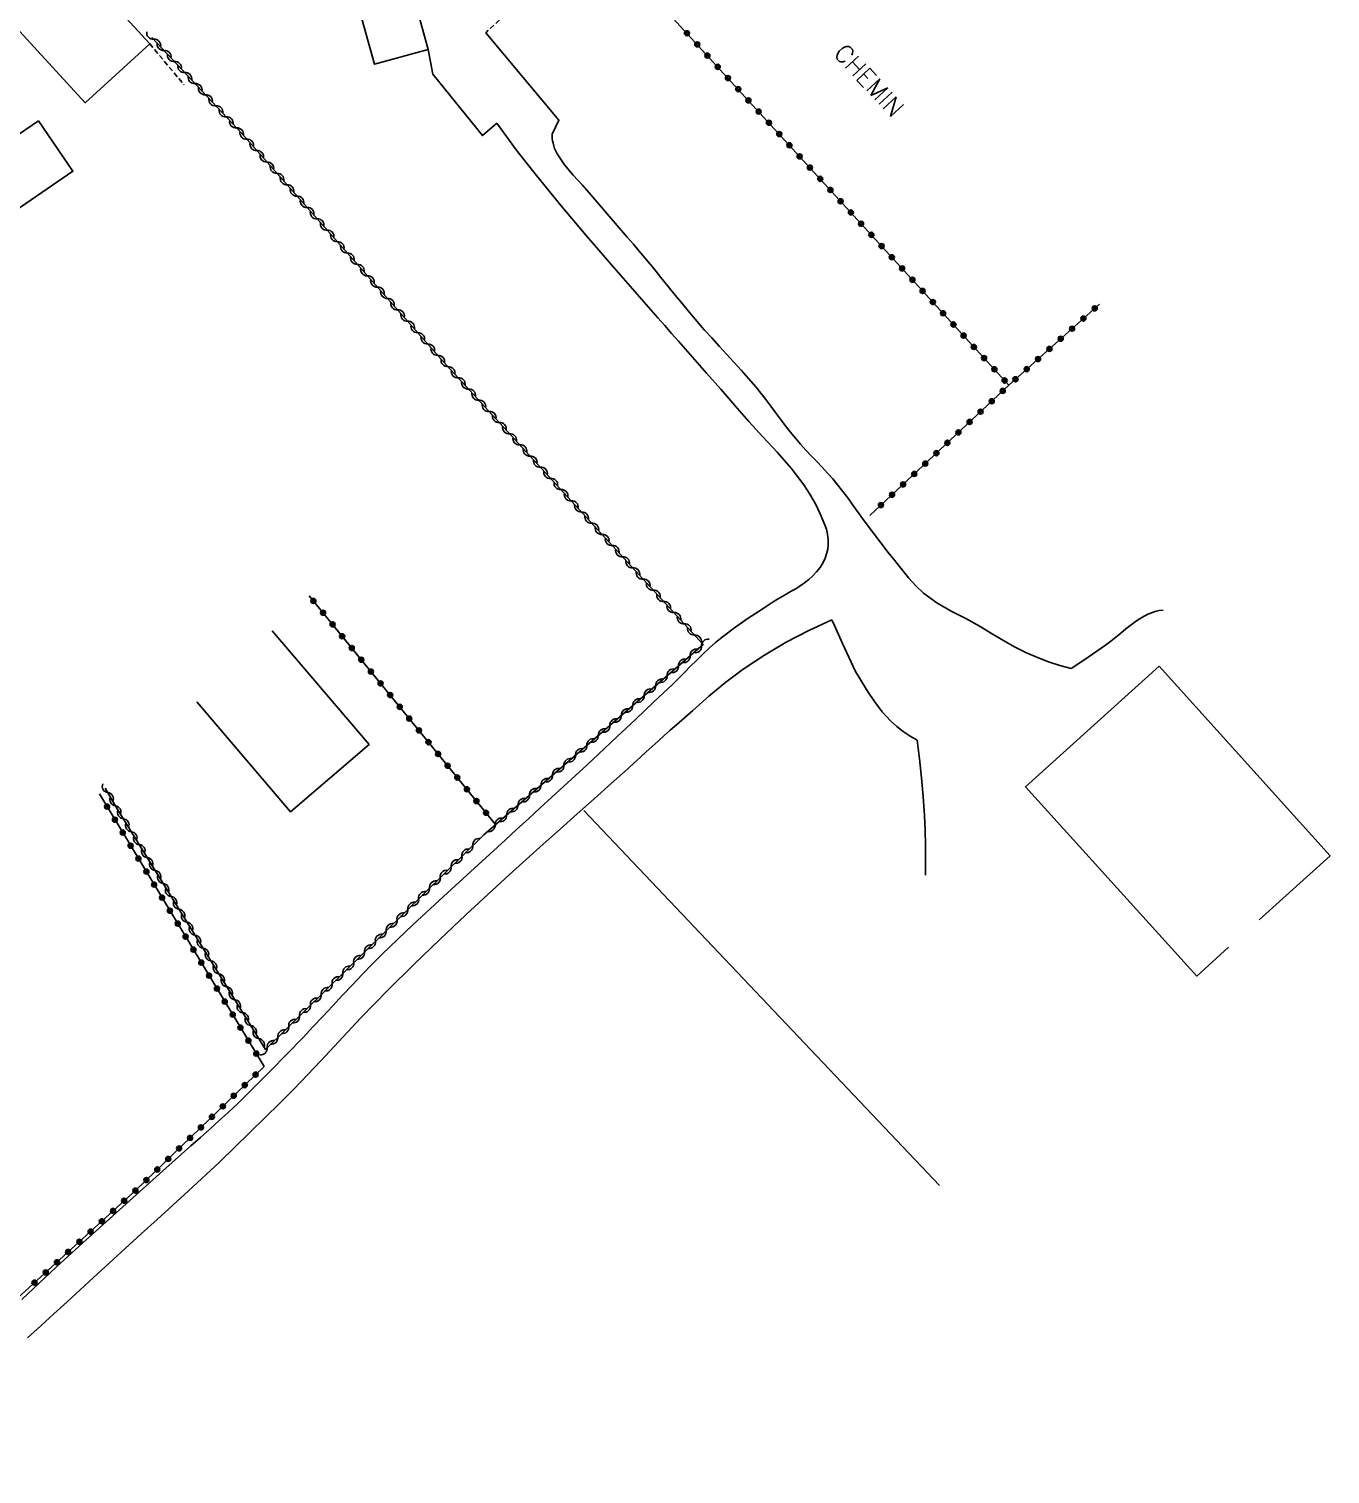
# Model space of a CAD drawing. Header units: millimetres. Extents: x 170000 to 171000, y 147000 to 147937.
# Drawn here: x 170589.9 to 170718.4, y 147179.1 to 147321.9 of the extents above; entities that cross this region are included whole.
import ezdxf

# ---------------------------------------------------------------- set-up
doc = ezdxf.new("R2010")
doc.units = ezdxf.units.MM
doc.linetypes.add('DASHED', pattern=[0.75, 0.5, -0.25])
doc.layers.get('0').update_dxf_attribs({"linetype": 'CONTINUOUS'})
for name, color, linetype in [('W0071', 7, 'CONTINUOUS'), ('W0101', 7, 'CONTINUOUS'), ('W0104', 1, 'CONTINUOUS'), ('w0112', 1, 'DASHED'), ('w0310', 3, 'CONTINUOUS'), ('w0323', 7, 'CONTINUOUS'), ('W0330', 7, 'CONTINUOUS'), ('w0989', 7, 'CONTINUOUS')]:
    doc.layers.add(name, color=color, linetype=linetype)
doc.styles.get("Standard").update_dxf_attribs({"font": 'romans.shx', "width": 0.85})

# ---------------------------------------------------------------- blocks, each defined once
blk = doc.blocks.new('t323o')
at = {"color": 0, "linetype": 'Continuous'}
for radius in [0.25, 0.15]:
    blk.add_circle((0, 0), radius, dxfattribs=at)
blk = doc.blocks.new('t310o')
at = {"color": 0, "linetype": 'Continuous'}
for centre, start, end in [((-0.5, 0.38), 216.8699, 323.1304), ((0.5, -0.37), 36.8699, 143.1303)]:
    blk.add_arc(centre, 0.625, start, end, dxfattribs=at)

msp = doc.modelspace()

# ---------------------------------------------------------------- linework, layer by layer
at = {"layer": 'W0071'}
for points in [[(170668.47, 147272.92), (170668.05, 147273.94), (170667.56, 147274.93), (170667.02, 147275.89), (170666.43, 147276.82), (170665.17, 147278.47), (170663.79, 147280.03), (170662.37, 147281.54), (170660.99, 147283.06), (170659.6, 147284.66), (170658.21, 147286.25), (170656.82, 147287.85), (170655.42, 147289.44), (170654.74, 147290.22), (170654.05, 147290.99), (170653.36, 147291.77), (170652.68, 147292.54), (170651.99, 147293.32), (170651.3, 147294.1), (170650.62, 147294.88), (170649.94, 147295.66), (170647.42, 147298.56), (170644.91, 147301.46), (170642.43, 147304.39), (170640, 147307.37), (170639, 147308.64), (170638.01, 147309.92), (170637.05, 147311.22), (170636.1, 147312.53)], [(170641.57, 147311.46), (170641.56, 147311.24), (170641.57, 147311.02), (170641.6, 147310.8), (170641.64, 147310.58), (170641.71, 147310.3), (170641.8, 147310.03), (170641.91, 147309.77), (170642.05, 147309.52), (170642.79, 147308.41), (170643.64, 147307.39), (170644.54, 147306.41), (170645.41, 147305.42), (170646, 147304.73), (170646.59, 147304.04), (170647.19, 147303.35), (170647.79, 147302.66), (170648.39, 147301.98), (170648.98, 147301.29), (170649.58, 147300.6), (170650.16, 147299.91), (170650.89, 147299.04), (170651.6, 147298.17), (170652.31, 147297.3), (170653.01, 147296.42), (170653.72, 147295.55), (170654.43, 147294.68), (170655.15, 147293.81), (170655.88, 147292.95), (170656.59, 147292.13), (170657.32, 147291.33), (170658.05, 147290.52), (170658.79, 147289.73), (170659.52, 147288.93), (170660.25, 147288.12), (170660.97, 147287.31), (170661.67, 147286.48), (170662.18, 147285.86), (170662.67, 147285.23), (170663.15, 147284.59), (170663.63, 147283.95), (170664.11, 147283.31), (170664.59, 147282.67), (170665.08, 147282.04), (170665.59, 147281.42), (170666.1, 147280.83), (170666.63, 147280.25), (170667.16, 147279.68), (170667.7, 147279.11), (170668.23, 147278.55), (170668.77, 147277.97), (170669.29, 147277.39), (170669.79, 147276.79), (170670.16, 147276.33), (170670.51, 147275.86), (170670.86, 147275.39), (170671.2, 147274.91), (170671.54, 147274.43), (170671.88, 147273.95), (170672.22, 147273.47), (170672.57, 147273), (170673.29, 147272.04), (170674.02, 147271.09), (170674.75, 147270.14), (170675.5, 147269.21), (170676.15, 147268.41), (170676.79, 147267.6), (170677.48, 147266.83), (170678.24, 147266.12), (170679.56, 147265.16), (170680.98, 147264.34), (170682.43, 147263.59), (170683.85, 147262.81), (170684.98, 147262.14), (170686.1, 147261.45), (170687.25, 147260.79), (170688.43, 147260.2), (170689.5, 147259.74), (170690.59, 147259.33), (170691.7, 147258.97), (170692.83, 147258.66)], [(170668.47, 147272.92), (170668.65, 147272.44), (170668.77, 147271.93), (170668.83, 147271.42), (170668.83, 147270.9), (170668.78, 147270.44), (170668.67, 147269.99), (170668.52, 147269.55), (170668.32, 147269.13), (170668.03, 147268.66), (170667.69, 147268.23), (170667.31, 147267.83), (170666.91, 147267.46), (170666.5, 147267.13), (170666.07, 147266.83), (170665.63, 147266.55), (170665.18, 147266.29), (170664.73, 147266.03), (170664.28, 147265.78), (170663.83, 147265.51), (170663.39, 147265.24), (170662.11, 147264.4), (170660.83, 147263.57), (170659.57, 147262.7), (170658.36, 147261.77), (170657.71, 147261.22), (170657.07, 147260.66), (170656.45, 147260.07), (170655.85, 147259.48), (170655.24, 147258.88), (170654.64, 147258.28), (170654.04, 147257.68), (170653.43, 147257.09), (170651.6, 147255.36), (170649.78, 147253.63), (170647.95, 147251.91), (170646.12, 147250.19), (170644.97, 147249.12), (170643.82, 147248.06), (170642.67, 147247), (170641.52, 147245.95), (170640.37, 147244.89), (170639.21, 147243.83), (170638.06, 147242.78), (170636.91, 147241.72), (170633.87, 147238.93), (170630.81, 147236.15), (170627.78, 147233.35), (170624.8, 147230.49), (170623.79, 147229.48), (170622.8, 147228.45), (170621.82, 147227.42), (170620.84, 147226.38), (170619.87, 147225.33), (170618.9, 147224.29), (170617.92, 147223.25), (170616.94, 147222.22), (170615.34, 147220.57), (170613.74, 147218.93), (170612.13, 147217.3), (170610.49, 147215.69), (170609.58, 147214.84), (170608.66, 147214), (170607.74, 147213.17), (170606.8, 147212.34), (170605.87, 147211.52), (170604.94, 147210.7), (170604, 147209.87), (170603.08, 147209.04), (170600.45, 147206.67), (170597.82, 147204.3), (170595.2, 147201.92), (170592.58, 147199.54), (170590.86, 147197.94), (170589.15, 147196.34)], [(170602.52, 147204.24), (170605.62, 147207.06), (170608.68, 147209.91), (170611.7, 147212.81), (170614.68, 147215.75), (170616.04, 147217.12), (170617.38, 147218.51), (170618.71, 147219.92), (170620.02, 147221.33), (170621.34, 147222.74), (170622.66, 147224.15), (170624, 147225.55), (170625.36, 147226.92), (170627.89, 147229.42), (170630.46, 147231.89), (170633.04, 147234.34), (170635.65, 147236.76), (170637.31, 147238.29), (170638.98, 147239.8), (170640.66, 147241.3), (170642.34, 147242.8), (170644.03, 147244.3), (170645.72, 147245.79), (170647.4, 147247.29), (170649.08, 147248.8), (170649.67, 147249.34), (170650.26, 147249.88), (170650.85, 147250.42), (170651.44, 147250.96), (170652.04, 147251.5), (170652.63, 147252.04), (170653.23, 147252.57), (170653.83, 147253.1), (170655.44, 147254.52), (170657.05, 147255.94), (170658.7, 147257.33), (170660.43, 147258.61), (170662.53, 147259.98), (170664.69, 147261.26), (170666.91, 147262.43), (170669.18, 147263.49)], [(170669.18, 147263.49), (170669.44, 147262.9), (170669.7, 147262.31), (170669.97, 147261.72), (170670.24, 147261.14), (170670.67, 147260.22), (170671.09, 147259.3), (170671.54, 147258.38), (170672.04, 147257.5), (170672.7, 147256.44), (170673.39, 147255.4), (170674.15, 147254.4), (170675, 147253.48), (170675.6, 147252.93), (170676.24, 147252.44), (170676.92, 147251.99), (170677.63, 147251.6)], [(170692.83, 147258.66), (170693.68, 147259.23), (170694.53, 147259.8), (170695.38, 147260.38), (170696.22, 147260.96), (170696.74, 147261.35), (170697.24, 147261.75), (170697.74, 147262.16), (170698.24, 147262.57), (170698.75, 147262.98), (170699.28, 147263.36), (170699.83, 147263.71), (170700.41, 147264.02), (170700.78, 147264.18), (170701.15, 147264.29), (170701.54, 147264.38), (170701.93, 147264.43)], [(170677.63, 147251.6), (170677.86, 147249.75), (170678.05, 147247.88), (170678.21, 147246.01), (170678.34, 147244.14), (170678.4, 147242.67), (170678.44, 147241.2), (170678.46, 147239.73), (170678.44, 147238.25)], [(170589.73, 147192.55), (170591.03, 147193.73), (170592.33, 147194.92), (170593.63, 147196.1), (170594.93, 147197.29), (170596.22, 147198.47), (170597.8, 147199.91), (170599.37, 147201.35), (170600.95, 147202.8), (170602.52, 147204.24)]]:
    msp.add_lwpolyline(points, dxfattribs=at)
at = {"layer": 'W0101'}
for points in [[(170590.58, 147332.61), (170601.79, 147320.39), (170595.43, 147314.56), (170584.22, 147326.77)], [(170623.47, 147251.15), (170613.9, 147262.39)], [(170606.45, 147255.37), (170615.69, 147244.52), (170623.47, 147251.15)]]:
    msp.add_lwpolyline(points, dxfattribs=at)
at = {"layer": 'W0104'}
for points in [[(170627.3, 147327.17), (170621.97, 147325.7), (170623.99, 147318.36), (170629.32, 147319.83), (170627.3, 147327.17)], [(170590.81, 147312.78), (170578.39, 147304.31), (170581.8, 147299.32), (170594.21, 147307.79), (170590.81, 147312.78)]]:
    msp.add_lwpolyline(points, close=True, dxfattribs=at)
for points in [[(170708.39, 147231.12), (170705.24, 147228.27), (170688.34, 147246.99), (170701.53, 147258.89)], [(170701.53, 147258.89), (170718.42, 147240.17), (170711.4, 147233.84)]]:
    msp.add_lwpolyline(points, dxfattribs=at)
at = {"layer": 'w0112'}
for points in [[(170645.67, 147331.43), (170634.99, 147321.48)], [(170601.79, 147320.39), (170605.18, 147316.34)]]:
    msp.add_lwpolyline(points, dxfattribs=at)
at = {"layer": 'w0310'}
for points in [[(170634.79, 147242.22), (170656.49, 147261.04), (170630.79, 147289.01), (170610.92, 147311.49), (170602.01, 147321.02)], [(170597.4, 147246.83), (170598.58, 147244.8), (170613.22, 147221.03), (170634.79, 147242.22)]]:
    msp.add_lwpolyline(points, dxfattribs=at)
at = {"layer": 'w0323'}
for points in [[(170633.52, 147344.59), (170651.73, 147324.87), (170686.68, 147286.66), (170695.62, 147294.66)], [(170672.95, 147273.78), (170686.68, 147286.66)], [(170617.56, 147265.85), (170635.97, 147243.25)], [(170613.09, 147219.34), (170596.82, 147246.28)], [(170613.09, 147219.34), (170600.45, 147207.15), (170589.14, 147196.83), (170577.56, 147186.46), (170569.09, 147179.08)]]:
    msp.add_lwpolyline(points, dxfattribs=at)
at = {"layer": 'W0330'}
for points in [[(170634.99, 147321.48), (170642.22, 147312.83), (170641.57, 147311.46)], [(170636.1, 147312.53), (170634.66, 147311.31), (170629.76, 147317.38), (170629.32, 147319.83)], [(170679.82, 147207.58), (170644.68, 147244.63)]]:
    msp.add_lwpolyline(points, dxfattribs=at)

# ---------------------------------------------------------------- block references
at = {"layer": 'w0310'}
for p, rotation in [((170602.19, 147320.84), 133.0358941598341), ((170603.21, 147319.74), 133.0358941598341), ((170604.23, 147318.65), 133.0358941598341), ((170605.26, 147317.55), 133.0358941598341), ((170606.28, 147316.45), 133.0358941598341), ((170607.3, 147315.36), 133.0358941598341), ((170608.33, 147314.26), 133.0358941598341), ((170609.35, 147313.16), 133.0358941598341), ((170610.38, 147312.07), 133.0358941598341), ((170611.39, 147310.96), 131.4811676523674), ((170612.38, 147309.84), 131.4811676523674), ((170613.37, 147308.71), 131.4811676523674), ((170614.37, 147307.59), 131.4811676523674), ((170615.36, 147306.46), 131.4811676523674), ((170616.35, 147305.34), 131.4811676523674), ((170617.35, 147304.22), 131.4811676523674), ((170618.34, 147303.09), 131.4811676523674), ((170619.33, 147301.97), 131.4811676523674), ((170620.33, 147300.84), 131.4811676523674), ((170621.32, 147299.72), 131.4811676523674), ((170622.31, 147298.6), 131.4811676523674), ((170623.31, 147297.47), 131.4811676523674), ((170624.3, 147296.35), 131.4811676523674), ((170625.29, 147295.23), 131.4811676523674), ((170626.29, 147294.1), 131.4811676523674), ((170627.28, 147292.98), 131.4811676523674), ((170628.28, 147291.85), 131.4811676523674), ((170629.27, 147290.73), 131.4811676523674), ((170630.26, 147289.61), 131.4811676523674), ((170631.27, 147288.49), 132.5713810008419), ((170632.28, 147287.39), 132.5713810008419), ((170633.3, 147286.28), 132.5713810008419), ((170634.31, 147285.18), 132.5713810008419), ((170635.33, 147284.07), 132.5713810008419), ((170636.34, 147282.97), 132.5713810008419), ((170637.35, 147281.86), 132.5713810008419), ((170638.37, 147280.76), 132.5713810008419), ((170639.38, 147279.66), 132.5713810008419), ((170640.4, 147278.55), 132.5713810008419), ((170641.41, 147277.45), 132.5713810008419), ((170642.43, 147276.34), 132.5713810008419), ((170643.44, 147275.24), 132.5713810008419), ((170644.46, 147274.13), 132.5713810008419), ((170645.47, 147273.03), 132.5713810008419), ((170646.49, 147271.92), 132.5713810008419), ((170647.5, 147270.82), 132.5713810008419), ((170648.52, 147269.71), 132.5713810008419), ((170649.53, 147268.61), 132.5713810008419), ((170650.55, 147267.5), 132.5713810008419), ((170651.56, 147266.4), 132.5713810008419), ((170652.58, 147265.29), 132.5713810008419), ((170653.59, 147264.19), 132.5713810008419), ((170654.61, 147263.09), 132.5713810008419), ((170655.62, 147261.98), 132.5713810008419), ((170655.19, 147259.91), 40.92963392156354), ((170656.32, 147260.89), 40.92963392156354), ((170654.05, 147258.93), 40.92963392156354), ((170651.79, 147256.96), 40.92963392156354), ((170652.92, 147257.95), 40.92963392156354), ((170650.65, 147255.98), 40.92963392156354), ((170648.39, 147254.02), 40.92963392156354), ((170649.52, 147255), 40.92963392156354), ((170647.26, 147253.03), 40.92963392156354), ((170646.12, 147252.05), 40.92963392156354), ((170643.86, 147250.08), 40.92963392156354), ((170644.99, 147251.07), 40.92963392156354), ((170642.72, 147249.1), 40.92963392156354), ((170640.46, 147247.14), 40.92963392156354), ((170641.59, 147248.12), 40.92963392156354), ((170597.65, 147246.4), 300.065902389057), ((170639.32, 147246.15), 40.92963392156354), ((170598.4, 147245.1), 300.065902389057), ((170599.18, 147243.82), 301.6313021036655), ((170637.06, 147244.19), 40.92963392156354), ((170638.19, 147245.17), 40.92963392156354), ((170599.97, 147242.54), 301.6313021036655), ((170635.92, 147243.21), 40.92963392156354), ((170600.76, 147241.26), 301.6313021036655), ((170633.72, 147241.17), 44.49177116148417), ((170601.54, 147239.98), 301.6313021036655), ((170632.65, 147240.12), 44.49177116148417), ((170602.33, 147238.71), 301.6313021036655), ((170631.58, 147239.07), 44.49177116148417), ((170603.12, 147237.43), 301.6313021036655), ((170629.44, 147236.97), 44.49177116148417), ((170630.51, 147238.02), 44.49177116148417), ((170603.9, 147236.15), 301.6313021036655), ((170628.37, 147235.92), 44.49177116148417), ((170604.69, 147234.88), 301.6313021036655), ((170627.3, 147234.86), 44.49177116148417), ((170605.48, 147233.6), 301.6313021036655), ((170625.16, 147232.76), 44.49177116148417), ((170626.23, 147233.81), 44.49177116148417), ((170606.26, 147232.32), 301.6313021036655), ((170607.05, 147231.04), 301.6313021036655), ((170624.09, 147231.71), 44.49177116148417), ((170607.84, 147229.77), 301.6313021036655), ((170623.02, 147230.66), 44.49177116148417), ((170608.62, 147228.49), 301.6313021036655), ((170620.88, 147228.56), 44.49177116148417), ((170621.95, 147229.61), 44.49177116148417), ((170609.41, 147227.21), 301.6313021036655), ((170619.81, 147227.51), 44.49177116148417), ((170610.2, 147225.94), 301.6313021036655), ((170617.67, 147225.4), 44.49177116148417), ((170618.74, 147226.45), 44.49177116148417), ((170610.98, 147224.66), 301.6313021036655), ((170616.6, 147224.35), 44.49177116148417), ((170611.77, 147223.38), 301.6313021036655), ((170615.53, 147223.3), 44.49177116148417), ((170612.56, 147222.1), 301.6313021036655), ((170613.39, 147221.2), 44.49177116148417), ((170614.46, 147222.25), 44.49177116148417)]:
    msp.add_blockref('t310o', p, dxfattribs=dict(at, rotation=rotation))
at = {"layer": 'w0323'}
for p, rotation in [((170654.87, 147321.43), 312.4468506167738), ((170655.89, 147320.32), 312.4468506167738), ((170656.9, 147319.22), 312.4468506167738), ((170657.91, 147318.11), 312.4468506167738), ((170658.92, 147317), 312.4468506167738), ((170659.94, 147315.9), 312.4468506167738), ((170660.95, 147314.79), 312.4468506167738), ((170661.96, 147313.68), 312.4468506167738), ((170662.97, 147312.58), 312.4468506167738), ((170663.99, 147311.47), 312.4468506167738), ((170665, 147310.36), 312.4468506167738), ((170666.01, 147309.26), 312.4468506167738), ((170667.02, 147308.15), 312.4468506167738), ((170668.04, 147307.04), 312.4468506167738), ((170669.05, 147305.94), 312.4468506167738), ((170670.06, 147304.83), 312.4468506167738), ((170671.07, 147303.72), 312.4468506167738), ((170672.08, 147302.61), 312.4468506167738), ((170673.1, 147301.51), 312.4468506167738), ((170674.11, 147300.4), 312.4468506167738), ((170675.12, 147299.29), 312.4468506167738), ((170676.13, 147298.19), 312.4468506167738), ((170677.15, 147297.08), 312.4468506167738), ((170678.16, 147295.97), 312.4468506167738), ((170679.17, 147294.87), 312.4468506167738), ((170680.18, 147293.76), 312.4468506167738), ((170694.04, 147293.24), 41.82376184417586), ((170695.16, 147294.24), 41.82376184417586), ((170681.2, 147292.65), 312.4468506167738), ((170682.21, 147291.55), 312.4468506167738), ((170692.92, 147292.24), 41.82376184417586), ((170683.22, 147290.44), 312.4468506167738), ((170690.68, 147290.24), 41.82376184417586), ((170691.8, 147291.24), 41.82376184417586), ((170684.23, 147289.33), 312.4468506167738), ((170689.57, 147289.24), 41.82376184417586), ((170685.25, 147288.23), 312.4468506167738), ((170688.45, 147288.24), 41.82376184417586), ((170686.08, 147286.09), 43.1488811133467), ((170686.26, 147287.12), 312.4468506167738), ((170687.33, 147287.24), 41.82376184417586), ((170684.99, 147285.07), 43.1488811133467), ((170682.8, 147283.02), 43.1488811133467), ((170683.89, 147284.04), 43.1488811133467), ((170681.7, 147281.99), 43.1488811133467), ((170680.61, 147280.96), 43.1488811133467), ((170678.42, 147278.91), 43.1488811133467), ((170679.52, 147279.94), 43.1488811133467), ((170677.33, 147277.89), 43.1488811133467), ((170676.23, 147276.86), 43.1488811133467), ((170674.04, 147274.81), 43.1488811133467), ((170675.14, 147275.83), 43.1488811133467), ((170617.97, 147265.34), 309.1710589778192), ((170618.92, 147264.18), 309.1710589778192), ((170619.86, 147263.02), 309.1710589778192), ((170620.81, 147261.85), 309.1710589778192), ((170621.76, 147260.69), 309.1710589778192), ((170622.7, 147259.53), 309.1710589778192), ((170623.65, 147258.36), 309.1710589778192), ((170624.6, 147257.2), 309.1710589778192), ((170625.55, 147256.04), 309.1710589778192), ((170626.49, 147254.88), 309.1710589778192), ((170627.44, 147253.71), 309.1710589778192), ((170628.39, 147252.55), 309.1710589778192), ((170629.34, 147251.39), 309.1710589778192), ((170630.28, 147250.22), 309.1710589778192), ((170631.23, 147249.06), 309.1710589778192), ((170632.18, 147247.9), 309.1710589778192), ((170633.13, 147246.73), 309.1710589778192), ((170597.58, 147245.02), 121.1309036676095), ((170634.07, 147245.57), 309.1710589778192), ((170598.36, 147243.73), 121.1309036676095), ((170635.02, 147244.41), 309.1710589778192), ((170599.13, 147242.45), 121.1309036676095), ((170599.91, 147241.16), 121.1309036676095), ((170600.68, 147239.88), 121.1309036676095), ((170601.46, 147238.6), 121.1309036676095), ((170602.23, 147237.31), 121.1309036676095), ((170603.01, 147236.03), 121.1309036676095), ((170603.79, 147234.74), 121.1309036676095), ((170604.56, 147233.46), 121.1309036676095), ((170605.34, 147232.18), 121.1309036676095), ((170606.11, 147230.89), 121.1309036676095), ((170606.89, 147229.61), 121.1309036676095), ((170607.66, 147228.32), 121.1309036676095), ((170608.44, 147227.04), 121.1309036676095), ((170609.21, 147225.76), 121.1309036676095), ((170609.99, 147224.47), 121.1309036676095), ((170610.76, 147223.19), 121.1309036676095), ((170611.54, 147221.9), 121.1309036676095), ((170612.32, 147220.62), 121.1309036676095), ((170611.18, 147217.5), 223.9498921742484), ((170612.26, 147218.54), 223.9498921742484), ((170610.1, 147216.46), 223.9498921742484), ((170609.02, 147215.41), 223.9498921742484), ((170606.86, 147213.33), 223.9498921742484), ((170607.94, 147214.37), 223.9498921742484), ((170605.78, 147212.29), 223.9498921742484), ((170603.62, 147210.21), 223.9498921742484), ((170604.7, 147211.25), 223.9498921742484), ((170602.54, 147209.17), 223.9498921742484), ((170601.46, 147208.13), 223.9498921742484), ((170599.27, 147206.08), 222.3883183254619), ((170600.38, 147207.09), 222.3883183254619), ((170598.17, 147205.07), 222.3883183254619), ((170595.95, 147203.04), 222.3883183254619), ((170597.06, 147204.05), 222.3883183254619), ((170594.84, 147202.03), 222.3883183254619), ((170593.73, 147201.02), 222.3883183254619), ((170591.52, 147199), 222.3883183254619), ((170592.63, 147200.01), 222.3883183254619), ((170590.41, 147197.99), 222.3883183254619)]:
    msp.add_blockref('t323o', p, dxfattribs=dict(at, rotation=rotation))

# ---------------------------------------------------------------- texts
at = {"layer": 'w0989'}
msp.add_text('CHEMIN', height=1.75, rotation=312.7923, dxfattribs=at).set_placement((170669.27, 147319.36))

doc.saveas('drawing.dxf')
